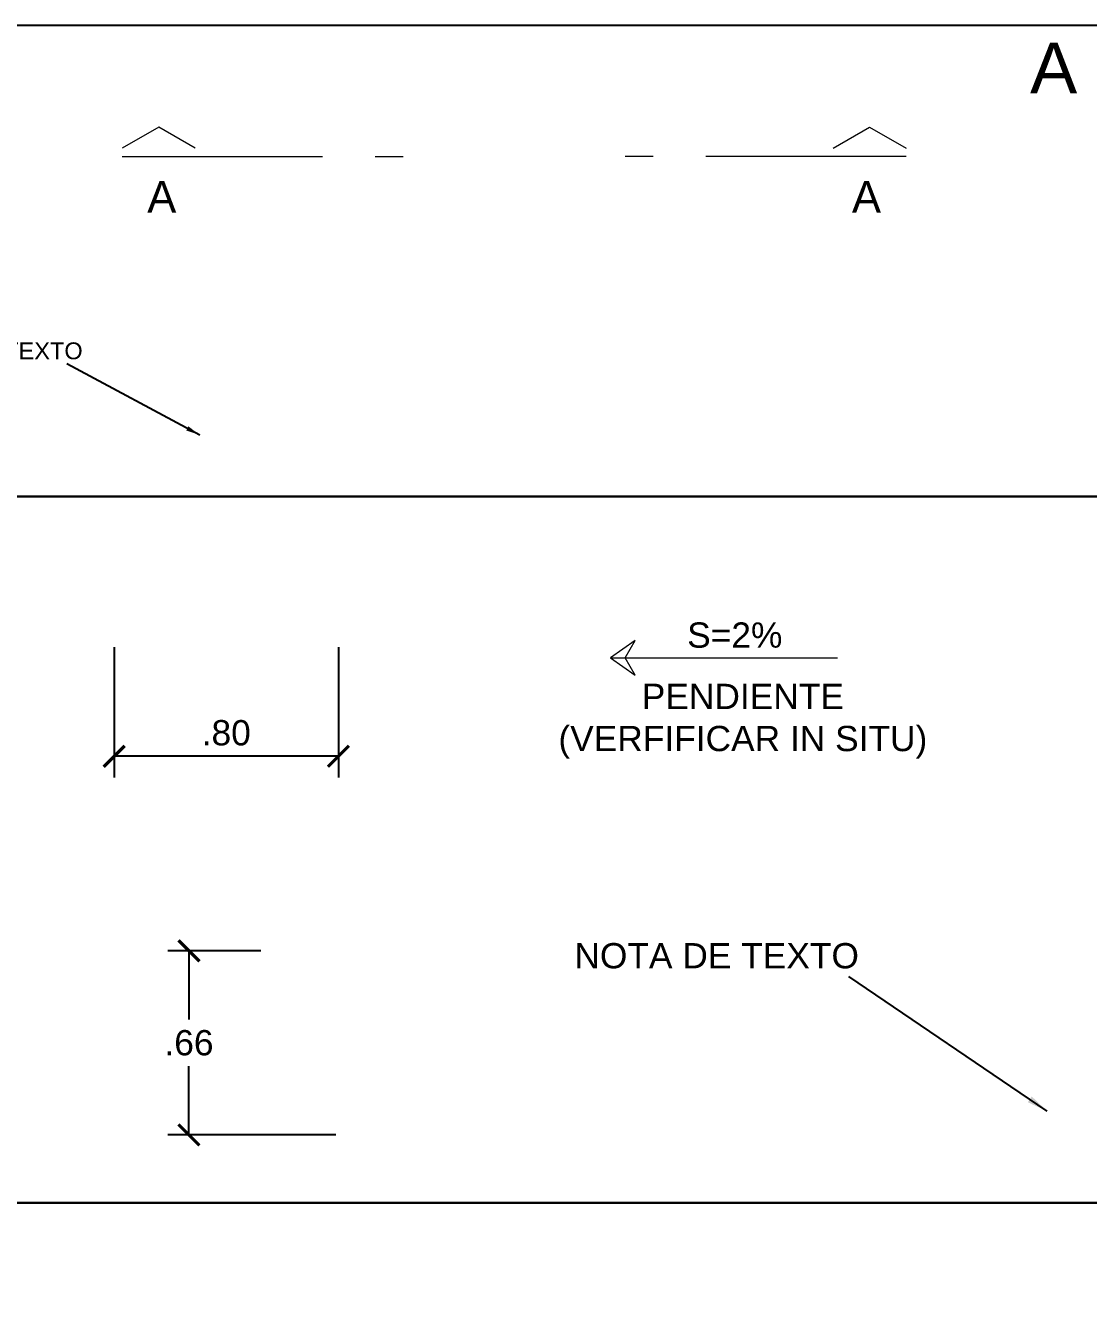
# Model space of a CAD drawing. Header units: millimetres. Extents: x 1436.7 to 1493.3, y 1221.9 to 1248.3.
# Drawn here: x 1451.909 to 1455.692, y 1241.624 to 1246.187 of the extents above; entities that cross this region are included whole.
import ezdxf
from ezdxf.enums import TextEntityAlignment as Align

# ---------------------------------------------------------------- set-up
doc = ezdxf.new("R2010")
doc.units = ezdxf.units.MM
doc.linetypes.add('DASHDOT2', pattern=[0.5, 0.25, -0.125, 0, -0.125])
for name, color, linetype, lineweight in [('1', 1, 'Continuous', 5), ('ANOTACIONES', 2, 'Continuous', 0), ('CORTE', 4, 'DASHDOT2', 5)]:
    doc.layers.add(name, color=color, linetype=linetype, lineweight=lineweight)
doc.layers.add('2', color=2, linetype='Continuous')
doc.layers.add('COTAS', color=7, linetype='Continuous')
doc.styles.add('ARIAL', font='arial.ttf')
doc.styles.add('GILLSANS', font='ARIALN.TTF')
doc.styles.add('ROMANS', font='arial.ttf')
doc.dimstyles.new('CORTE-50m', dxfattribs={"dimscale": 0.5, "dimtxt": 0.12, "dimasz": 0.1, "dimexe": 0.1, "dimexo": 0.1, "dimgap": 0.05, "dimtad": 1, "dimtih": 1, "dimtoh": 1, "dimzin": 4, "dimdsep": 46, "dimtxsty": 'ROMANS', "dimblk": 'ARCHTICK', "dimcen": -0.5, "dimclrd": 8, "dimclre": 8, "dimclrt": 2, "dimadec": 0, "dimazin": 0, "dimtfac": 1, "dimtix": 1, "dimtmove": 2, "dimatfit": 3, "dimfxl": 1, "dimtolj": 1, "dimtzin": 0, "dimarcsym": 0})
doc.dimstyles.new('CORTE-75m', dxfattribs={"dimscale": 0.75, "dimtxt": 0.12, "dimasz": 0.1, "dimexe": 0.1, "dimexo": 0.1, "dimgap": 0.05, "dimtad": 1, "dimtih": 1, "dimtoh": 1, "dimzin": 4, "dimdsep": 46, "dimtxsty": 'ROMANS', "dimblk": 'ARCHTICK', "dimcen": -0.5, "dimclrd": 8, "dimclre": 8, "dimclrt": 2, "dimadec": 0, "dimazin": 0, "dimtfac": 1, "dimtix": 1, "dimtmove": 2, "dimatfit": 3, "dimfxl": 1, "dimtolj": 1, "dimtzin": 0, "dimarcsym": 0})
doc.dimstyles.new('PLANTA-75m', dxfattribs={"dimscale": 0.75, "dimtxt": 0.12, "dimasz": 0.1, "dimexe": 0.1, "dimexo": 0.1, "dimgap": 0.05, "dimtad": 1, "dimzin": 4, "dimdsep": 46, "dimtxsty": 'ROMANS', "dimblk": 'ARCHTICK', "dimcen": 0.1, "dimclrd": 8, "dimclre": 8, "dimclrt": 2, "dimadec": 0, "dimazin": 0, "dimtfac": 1, "dimtix": 1, "dimtmove": 1, "dimatfit": 3, "dimfxl": 1, "dimlwd": -1, "dimlwe": -1, "dimarcsym": 0})

# ---------------------------------------------------------------- blocks, each defined once
blk = doc.blocks.new('FP')
blk.add_lwpolyline([(-0.3334, 0.0574), (-0.3666, 0), (-0.3334, -0.0574), (-0.4154, 0)], close=True)
blk.add_lwpolyline([(-0.4154, 0), (-0.3666, 0), (-0.3334, 0), (0.3334, 0)])
blk = doc.blocks.new('_ARCHTICK')
at = {"color": 0, "linetype": 'ByBlock', "const_width": 0.15}
blk.add_lwpolyline([(-0.5, -0.5), (0.5, 0.5)], dxfattribs=at)
blk = doc.blocks.new('*D39')
at = {"layer": 'COTAS', "color": 8, "transparency": 16777216}
for p, q in [((1452.224, 1243.9744), (1452.224, 1243.5105)), ((1453.0223, 1243.9744), (1453.0223, 1243.5105)), ((1453.0223, 1243.5855), (1452.224, 1243.5855))]:
    blk.add_line(p, q, dxfattribs=at)
at = {"layer": 'Defpoints', "color": 0, "transparency": 16777216}
for p in [(1452.224, 1244.0494), (1453.0223, 1244.0494), (1452.224, 1243.5855)]:
    blk.add_point(p, dxfattribs=at)
at = {"layer": 'COTAS', "color": 8, "transparency": 16777216, "xscale": 0.07500000000000001, "yscale": 0.07500000000000001, "zscale": 0.07500000000000001, "rotation": 180}
blk.add_blockref('_ARCHTICK', (1452.224, 1243.5855), dxfattribs=at)
at = {"layer": 'COTAS', "color": 8, "transparency": 16777216, "xscale": 0.07500000000000001, "yscale": 0.07500000000000001, "zscale": 0.07500000000000001}
blk.add_blockref('_ARCHTICK', (1453.0223, 1243.5855), dxfattribs=at)
at = {"layer": 'COTAS', "color": 2, "transparency": 16777216, "insert": (1452.6231, 1243.6689), "char_height": 0.09, "attachment_point": 5, "style": 'ROMANS'}
blk.add_mtext('.80', dxfattribs=at)
blk = doc.blocks.new('*D40')
at = {"layer": 'COTAS', "color": 8, "lineweight": -2, "transparency": 16777216}
for p, q in [((1452.7465, 1242.8929), (1452.4154, 1242.8929)), ((1452.4904, 1242.8929), (1452.4904, 1242.6488)), ((1452.4904, 1242.2378), (1452.4904, 1242.4819)), ((1453.0135, 1242.2378), (1452.4154, 1242.2378))]:
    blk.add_line(p, q, dxfattribs=at)
at = {"layer": 'Defpoints', "color": 0, "transparency": 16777216}
for p in [(1452.8215, 1242.8929), (1452.4904, 1242.2378), (1453.0885, 1242.2378)]:
    blk.add_point(p, dxfattribs=at)
at = {"layer": 'COTAS', "color": 8, "lineweight": -2, "transparency": 16777216, "xscale": 0.07500000000000001, "yscale": 0.07500000000000001, "zscale": 0.07500000000000001}
for p, rotation in [((1452.4904, 1242.8929), 90), ((1452.4904, 1242.2378), 270)]:
    blk.add_blockref('_ARCHTICK', p, dxfattribs=dict(at, rotation=rotation))
at = {"layer": 'COTAS', "color": 2, "transparency": 16777216, "insert": (1452.4904, 1242.5654), "char_height": 0.09, "attachment_point": 5, "style": 'ROMANS'}
blk.add_mtext('\\A1;.66', dxfattribs=at)

msp = doc.modelspace()

# ---------------------------------------------------------------- linework, layer by layer
at = {"layer": '2'}
for points in [[(1445.1907, 1244.5105), (1457.2138, 1244.5105), (1457.2138, 1246.1868), (1445.1907, 1246.1868)], [(1445.1907, 1241.9961), (1463.2254, 1241.9961), (1463.2254, 1244.5105), (1445.1907, 1244.5105)], [(1445.1907, 1238.6435), (1469.237, 1238.6435), (1469.237, 1241.9961), (1445.1907, 1241.9961)]]:
    msp.add_lwpolyline(points, close=True, dxfattribs=at)
at = {"layer": 'CORTE', "ltscale": 20}
for points in [[(1452.5126, 1245.7508), (1452.3827, 1245.8258), (1452.2528, 1245.7508)], [(1454.7829, 1245.7508), (1454.9128, 1245.8258), (1455.0427, 1245.7508)]]:
    msp.add_lwpolyline(points, dxfattribs=at)
at = {"layer": 'CORTE', "ltscale": 1.5}
for points in [[(1452.2528, 1245.7208), (1452.5903, 1245.7208), (1453.3648, 1245.7208)], [(1455.0427, 1245.7208), (1454.7052, 1245.7208), (1453.9306, 1245.7208)]]:
    msp.add_lwpolyline(points, dxfattribs=at)

# ---------------------------------------------------------------- block references
at = {"layer": '1', "lineweight": -2, "xscale": -1.080000000048751, "yscale": 1.080000000074505, "zscale": 1.08, "rotation": 180.0004441796921}
msp.add_blockref('FP', (1454.439, 1243.9364), dxfattribs=at)

# ---------------------------------------------------------------- texts
at = {"layer": 'ANOTACIONES', "lineweight": -2, "attachment_point": 5, "style": 'ROMANS'}
for s, insert, char_height in [('\\A1;NOTA DE TEXTO', (1451.7744, 1245.0287), 0.06), ('S=2%', (1454.4332, 1244.0166), 0.09), ('PENDIENTE\\P(VERFIFICAR IN SITU)', (1454.4619, 1243.7104), 0.09), ('\\A1;NOTA DE TEXTO', (1454.3687, 1242.8751), 0.09)]:
    msp.add_mtext(s, dxfattribs=dict(at, insert=insert, char_height=char_height))
at = {"layer": 'CORTE', "style": 'GILLSANS', "width": 1.2}
for p in [(1452.3936, 1245.5777), (1454.9019, 1245.5777)]:
    msp.add_text('A', height=0.1125, dxfattribs=at).set_placement(p, align=Align.MIDDLE_CENTER)
at = {"layer": 'CORTE', "color": 3, "insert": (1455.4843, 1246.1262), "char_height": 0.18, "attachment_point": 1, "style": 'ARIAL'}
msp.add_mtext('A', dxfattribs=at)

# ---------------------------------------------------------------- dimensions: what is measured, and where the dimension line sits
at = {"layer": 'COTAS'}
for base, p1, p2, angle, dimstyle, picture, middle in [((1452.224, 1243.5855), (1453.0223, 1244.0494), (1452.224, 1244.0494), 180, 'PLANTA-75m', '*D39', (1452.6231, 1243.6689)), ((1452.4904, 1242.2378), (1452.8215, 1242.8929), (1453.0885, 1242.2378), 90, 'CORTE-75m', '*D40', (1452.4904, 1242.5654))]:
    dim = msp.add_linear_dim(base=base, p1=p1, p2=p2, angle=angle, dimstyle=dimstyle, dxfattribs=at)
    dim.commit()
    dim.dimension.update_dxf_attribs({"geometry": picture, "text_midpoint": middle})

# ---------------------------------------------------------------- leaders
for points, dimstyle in [([(1452.5285, 1244.7293), (1452.0561, 1244.9829)], 'CORTE-50m'), ([(1455.5452, 1242.3222), (1454.8386, 1242.8018)], 'CORTE-75m')]:
    msp.add_leader(points, dimstyle=dimstyle, dxfattribs=at)

doc.saveas('drawing.dxf')
